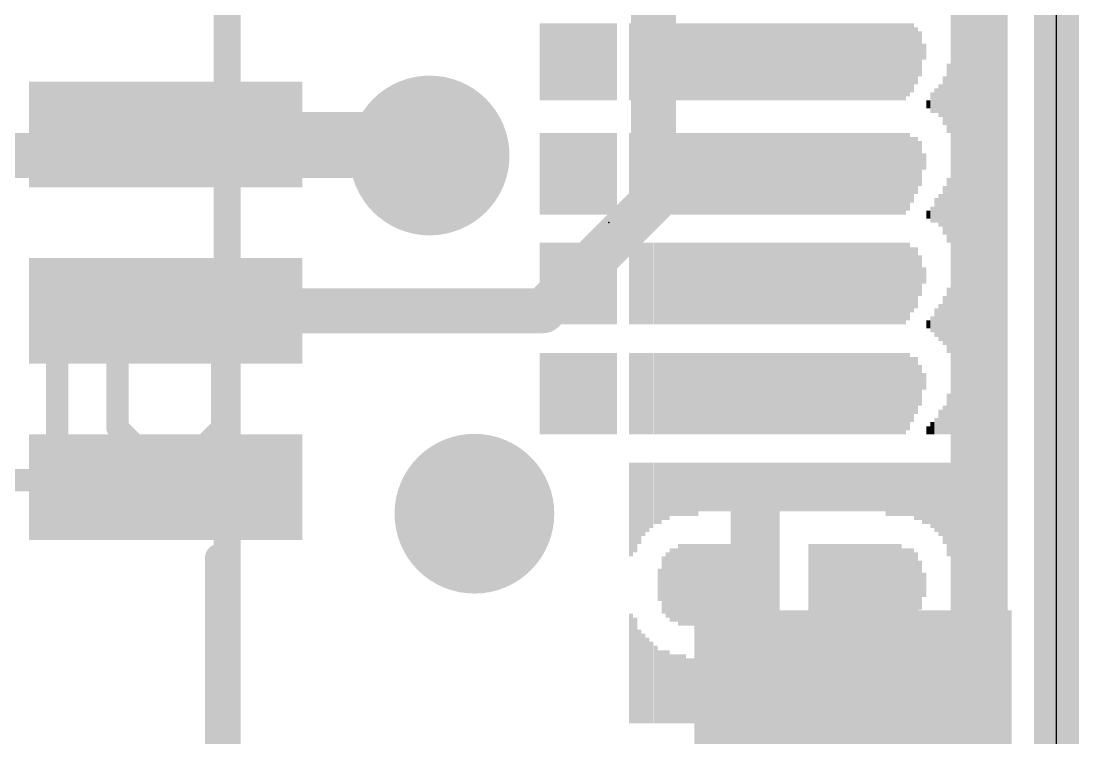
# Model space of a CAD drawing. Extents: x -0.1 to 25.5, y -0.1 to 17.9.
# Drawn here: x 19.53 to 25.53, y 5.97 to 10.03 of the extents above; entities that cross this region are included whole.
import ezdxf

# ---------------------------------------------------------------- set-up
doc = ezdxf.new("R2010")
doc.units = 0
for name, color, linetype in [('1', 12, 'CONTINUOUS'), ('16', 5, 'CONTINUOUS'), ('18', 110, 'CONTINUOUS'), ('20', 53, 'CONTINUOUS'), ('21', 40, 'CONTINUOUS'), ('22', 6, 'CONTINUOUS'), ('23', 40, 'CONTINUOUS'), ('51', 253, 'CONTINUOUS')]:
    doc.layers.add(name, color=color, linetype=linetype)

# ---------------------------------------------------------------- blocks, each defined once
blk = doc.blocks.new('RECT')
blk.add_solid([(-0.5, -0.5), (0.5, -0.5), (-0.5, 0.5), (0.5, 0.5)])
blk = doc.blocks.new('ROUNDV')
at = {"const_width": 0.5}
blk.add_lwpolyline([(0, -0.25, 1), (0, 0.25, 1), (0, -0.25)], format="xyb", dxfattribs=at)

msp = doc.modelspace()

# ---------------------------------------------------------------- linework, layer by layer
at = {"layer": '1', "const_width": 0.254}
for points in [[(25.4, 17.78), (25.4, 0)], [(23.114, 9.017), (23.114, 10.541)], [(20.346, 9.39), (21.725, 9.39)], [(21.725, 9.39), (21.844, 9.271)], [(22.487, 8.39), (23.114, 9.017)], [(20.346, 8.39), (22.487, 8.39)]]:
    msp.add_lwpolyline(points, dxfattribs=at)
at = {"layer": '1', "const_width": 0.127}
for points in [[(20.346, 9.4535, 1), (20.346, 9.3265)], [(21.7699, 9.4349, 1), (21.6801, 9.3451)], [(21.725, 9.3265, 1), (21.725, 9.4535)], [(21.7991, 9.2261, 1), (21.8889, 9.3159)], [(23.1589, 8.9721, 1), (23.0691, 9.0619)], [(23.0505, 9.017, 1), (23.1775, 9.017)], [(20.346, 8.4535, 1), (20.346, 8.3265)], [(22.4421, 8.4349, 1), (22.5319, 8.3451)], [(22.487, 8.3265, 1), (22.487, 8.4535)]]:
    msp.add_lwpolyline(points, format="xyb", dxfattribs=at)
at = {"layer": '16', "const_width": 0.254}
for points in [[(25.4, 17.78), (25.4, 0)], [(21.844, 9.271), (17.38, 9.271)]]:
    msp.add_lwpolyline(points, dxfattribs=at)
at = {"layer": '16', "const_width": 0.127}
msp.add_lwpolyline([(21.844, 9.2075, 1), (21.844, 9.3345)], format="xyb", dxfattribs=at)
at = {"layer": '20'}
msp.add_line((25.4, 2.54), (25.4, 15.24), dxfattribs=at)
at = {"layer": '21', "const_width": 0.1524}
for points in [[(24.946, 6.79), (24.946, 10.99)], [(20.646, 5.89), (20.646, 6.99)]]:
    msp.add_lwpolyline(points, dxfattribs=at)
at = {"layer": '21', "const_width": 0.0762}
for points in [[(20.6841, 6.99, 1), (20.6079, 6.99)], [(24.9079, 6.79, 1), (24.9841, 6.79)]]:
    msp.add_lwpolyline(points, format="xyb", dxfattribs=at)
at = {"layer": '22', "const_width": 0.127}
for points in [[(19.7309, 8.3193), (19.7309, 7.4295)], [(20.0732, 7.7261), (20.0732, 8.3193)], [(20.6664, 8.3193), (20.6664, 7.7261)], [(20.3698, 7.4295), (20.0732, 7.7261)], [(20.6664, 7.7261), (20.3698, 7.4295)], [(19.7309, 7.4295), (19.1377, 7.4295)]]:
    msp.add_lwpolyline(points, dxfattribs=at)
at = {"layer": '22', "const_width": 0.0635}
for points in [[(19.7626, 8.3193, 1), (19.6991, 8.3193)], [(20.105, 8.3193, 1), (20.0415, 8.3193)], [(20.6981, 8.3193, 1), (20.6346, 8.3193)], [(20.0957, 7.7485, 1), (20.0508, 7.7036)], [(20.0415, 7.7261, 1), (20.105, 7.7261)], [(20.6346, 7.7261, 1), (20.6981, 7.7261)], [(20.6888, 7.7036, 1), (20.6439, 7.7485)], [(19.6991, 7.4295, 1), (19.7626, 7.4295)], [(19.7309, 7.3978, 1), (19.7309, 7.4612)], [(20.3473, 7.452, 1), (20.3922, 7.407)], [(20.3473, 7.407, 1), (20.3922, 7.452)]]:
    msp.add_lwpolyline(points, format="xyb", dxfattribs=at)
at = {"layer": '23'}
msp.add_point((22.86, 8.89), dxfattribs=at)
at = {"layer": '51', "const_width": 0.1524}
for points in [[(20.696, 5.89), (20.696, 11.99)], [(24.946, 11.99), (24.946, 5.89)]]:
    msp.add_lwpolyline(points, dxfattribs=at)

# ---------------------------------------------------------------- block references
at = {"layer": '1', "rotation": 180}
for p, xscale, yscale in [((20.346, 9.39), 1.55, 0.6), ((20.346, 8.39), 1.55, 0.6), ((20.346, 7.39), 1.55, 0.6), ((24.246, 6.09), 1.8, 1.2)]:
    msp.add_blockref('RECT', p, dxfattribs=dict(at, xscale=xscale, yscale=yscale))
at = {"layer": '18', "xscale": 0.9064, "yscale": 0.9064}
for p in [(21.844, 9.271), (21.844, 9.271), (22.098, 7.239), (22.098, 7.239)]:
    msp.add_blockref('ROUNDV', p, dxfattribs=at)
at = {"layer": '22', "rotation": 90}
for p, xscale, yscale in [((24.8111, 8.81), 5.5194, 0.0231), ((24.8342, 8.81), 5.5194, 0.0231), ((24.8573, 8.81), 5.5194, 0.0231), ((24.8804, 8.81), 5.5194, 0.0231), ((24.9036, 8.81), 5.5194, 0.0231), ((24.9267, 8.7973), 5.494, 0.0231), ((24.9498, 8.7973), 5.494, 0.0231), ((24.9729, 8.7859), 5.4712, 0.0231), ((24.996, 8.7859), 5.4712, 0.0231), ((25.019, 8.7744), 5.4483, 0.0229), ((25.042, 8.763), 5.4254, 0.0231), ((25.0651, 8.7516), 5.4026, 0.0231), ((25.0882, 8.7287), 5.3569, 0.0231), ((25.1113, 8.6944), 5.2883, 0.0231), ((22.479, 9.8019), 0.4369, 0.0229), ((22.502, 9.8019), 0.4369, 0.0231), ((22.5251, 9.8019), 0.4369, 0.0231), ((22.5482, 9.8019), 0.4369, 0.0231), ((22.5713, 9.8019), 0.4369, 0.0231), ((22.5944, 9.8019), 0.4369, 0.0231), ((22.6176, 9.8019), 0.4369, 0.0231), ((22.6407, 9.8019), 0.4369, 0.0231), ((22.6638, 9.8019), 0.4369, 0.0231), ((22.6869, 9.8019), 0.4369, 0.0231), ((22.71, 9.8019), 0.4369, 0.0231), ((22.733, 9.8019), 0.4369, 0.0229), ((22.756, 9.8019), 0.4369, 0.0231), ((22.7791, 9.8019), 0.4369, 0.0231), ((22.8022, 9.8019), 0.4369, 0.0231), ((22.8253, 9.8019), 0.4369, 0.0231), ((22.8484, 9.8019), 0.4369, 0.0231), ((22.8716, 9.8019), 0.4369, 0.0231), ((22.8947, 9.8019), 0.4369, 0.0231), ((22.987, 9.8019), 0.4369, 0.0229), ((23.01, 9.8019), 0.4369, 0.0231), ((23.0331, 9.8019), 0.4369, 0.0231), ((23.0562, 9.8019), 0.4369, 0.0231), ((23.0793, 9.8019), 0.4369, 0.0231), ((23.1024, 9.8019), 0.4369, 0.0231), ((23.1256, 9.8019), 0.4369, 0.0231), ((23.1487, 9.8019), 0.4369, 0.0231), ((23.1718, 9.8019), 0.4369, 0.0231), ((23.1949, 9.8019), 0.4369, 0.0231), ((23.218, 9.8019), 0.4369, 0.0231), ((23.241, 9.8019), 0.4369, 0.0229), ((23.264, 9.8019), 0.4369, 0.0231), ((23.2871, 9.8019), 0.4369, 0.0231), ((23.3102, 9.8019), 0.4369, 0.0231), ((23.3333, 9.8019), 0.4369, 0.0231), ((23.3564, 9.8019), 0.4369, 0.0231), ((23.3796, 9.8019), 0.4369, 0.0231), ((23.4027, 9.8019), 0.4369, 0.0231), ((23.4258, 9.8019), 0.4369, 0.0231), ((23.4489, 9.8019), 0.4369, 0.0231), ((23.472, 9.8019), 0.4369, 0.0231), ((23.495, 9.8019), 0.4369, 0.0229), ((23.518, 9.8019), 0.4369, 0.0231), ((23.5411, 9.8019), 0.4369, 0.0231), ((23.5642, 9.8019), 0.4369, 0.0231), ((23.5873, 9.8019), 0.4369, 0.0231), ((23.6104, 9.8019), 0.4369, 0.0231), ((23.6336, 9.8019), 0.4369, 0.0231), ((23.6567, 9.8019), 0.4369, 0.0231), ((23.6798, 9.8019), 0.4369, 0.0231), ((23.7029, 9.8019), 0.4369, 0.0231), ((23.726, 9.8019), 0.4369, 0.0231), ((23.749, 9.8019), 0.4369, 0.0229), ((23.772, 9.8019), 0.4369, 0.0231), ((23.7951, 9.8019), 0.4369, 0.0231), ((23.8182, 9.8019), 0.4369, 0.0231), ((23.8413, 9.8019), 0.4369, 0.0231), ((23.8644, 9.8019), 0.4369, 0.0231), ((23.8876, 9.8019), 0.4369, 0.0231), ((23.9107, 9.8019), 0.4369, 0.0231), ((23.9338, 9.8019), 0.4369, 0.0231), ((23.9569, 9.8019), 0.4369, 0.0231), ((23.98, 9.8019), 0.4369, 0.0231), ((24.003, 9.8019), 0.4369, 0.0229), ((24.026, 9.8019), 0.4369, 0.0231), ((24.0491, 9.8019), 0.4369, 0.0231), ((24.0722, 9.8019), 0.4369, 0.0231), ((24.0953, 9.8019), 0.4369, 0.0231), ((24.1184, 9.8019), 0.4369, 0.0231), ((24.1416, 9.8019), 0.4369, 0.0231), ((24.1647, 9.8019), 0.4369, 0.0231), ((24.1878, 9.8019), 0.4369, 0.0231), ((24.2109, 9.8019), 0.4369, 0.0231), ((24.234, 9.8019), 0.4369, 0.0231), ((24.257, 9.8019), 0.4369, 0.0229), ((24.28, 9.8019), 0.4369, 0.0231), ((24.3031, 9.8019), 0.4369, 0.0231), ((24.3262, 9.8019), 0.4369, 0.0231), ((24.3493, 9.8019), 0.4369, 0.0231), ((24.3724, 9.8019), 0.4369, 0.0231), ((24.3956, 9.8019), 0.4369, 0.0231), ((24.4187, 9.8019), 0.4369, 0.0231), ((24.4418, 9.8019), 0.4369, 0.0231), ((24.4649, 9.8019), 0.4369, 0.0231), ((24.488, 9.8019), 0.4369, 0.0231), ((24.511, 9.8019), 0.4369, 0.0229), ((24.534, 9.8019), 0.4369, 0.0231), ((24.5571, 9.8133), 0.414, 0.0231), ((24.5802, 9.8247), 0.3912, 0.0231), ((24.6033, 9.8361), 0.3226, 0.0231), ((24.6264, 9.8476), 0.254, 0.0231), ((24.6496, 9.8603), 0.0914, 0.0231), ((24.788, 9.5949), 0.3937, 0.0231), ((24.765, 9.5822), 0.2769, 0.0229), ((24.742, 9.5822), 0.1854, 0.0231), ((24.6958, 9.5707), 0.1168, 0.0231), ((24.7189, 9.5822), 0.1397, 0.0231), ((24.6727, 9.5606), 0.0457, 0.0231), ((22.479, 9.1669), 0.4623, 0.0229), ((22.502, 9.1669), 0.4623, 0.0231), ((22.5251, 9.1669), 0.4623, 0.0231), ((22.5482, 9.1669), 0.4623, 0.0231), ((22.5713, 9.1669), 0.4623, 0.0231), ((22.5944, 9.1669), 0.4623, 0.0231), ((22.6176, 9.1669), 0.4623, 0.0231), ((22.6407, 9.1669), 0.4623, 0.0231), ((22.6638, 9.1669), 0.4623, 0.0231), ((22.6869, 9.1669), 0.4623, 0.0231), ((22.71, 9.1669), 0.4623, 0.0231), ((22.733, 9.1669), 0.4623, 0.0229), ((22.756, 9.1669), 0.4623, 0.0231), ((22.7791, 9.1669), 0.4623, 0.0231), ((22.8022, 9.1669), 0.4623, 0.0231), ((22.8253, 9.1669), 0.4623, 0.0231), ((22.8484, 9.1669), 0.4623, 0.0231), ((22.8716, 9.1669), 0.4623, 0.0231), ((22.8947, 9.1669), 0.4623, 0.0231), ((22.987, 9.1669), 0.4623, 0.0229), ((23.01, 9.1669), 0.4623, 0.0231), ((23.0331, 9.1669), 0.4623, 0.0231), ((23.0562, 9.1669), 0.4623, 0.0231), ((23.0793, 9.1669), 0.4623, 0.0231), ((23.1024, 9.1669), 0.4623, 0.0231), ((23.1256, 9.1669), 0.4623, 0.0231), ((23.1487, 9.1669), 0.4623, 0.0231), ((23.1718, 9.1669), 0.4623, 0.0231), ((23.1949, 9.1669), 0.4623, 0.0231), ((23.218, 9.1669), 0.4623, 0.0231), ((23.241, 9.1669), 0.4623, 0.0229), ((23.264, 9.1669), 0.4623, 0.0231), ((23.2871, 9.1669), 0.4623, 0.0231), ((23.3102, 9.1669), 0.4623, 0.0231), ((23.3333, 9.1669), 0.4623, 0.0231), ((23.3564, 9.1669), 0.4623, 0.0231), ((23.3796, 9.1669), 0.4623, 0.0231), ((23.4027, 9.1669), 0.4623, 0.0231), ((23.4258, 9.1669), 0.4623, 0.0231), ((23.4489, 9.1669), 0.4623, 0.0231), ((23.472, 9.1669), 0.4623, 0.0231), ((23.495, 9.1669), 0.4623, 0.0229), ((23.518, 9.1669), 0.4623, 0.0231), ((23.5411, 9.1669), 0.4623, 0.0231), ((23.5642, 9.1669), 0.4623, 0.0231), ((23.5873, 9.1669), 0.4623, 0.0231), ((23.6104, 9.1669), 0.4623, 0.0231), ((23.6336, 9.1669), 0.4623, 0.0231), ((23.6567, 9.1669), 0.4623, 0.0231), ((23.6798, 9.1669), 0.4623, 0.0231), ((23.7029, 9.1669), 0.4623, 0.0231), ((23.726, 9.1669), 0.4623, 0.0231), ((23.749, 9.1669), 0.4623, 0.0229), ((23.772, 9.1669), 0.4623, 0.0231), ((23.7951, 9.1669), 0.4623, 0.0231), ((23.8182, 9.1669), 0.4623, 0.0231), ((23.8413, 9.1669), 0.4623, 0.0231), ((23.8644, 9.1669), 0.4623, 0.0231), ((23.8876, 9.1669), 0.4623, 0.0231), ((23.9107, 9.1669), 0.4623, 0.0231), ((23.9338, 9.1669), 0.4623, 0.0231), ((23.9569, 9.1669), 0.4623, 0.0231), ((23.98, 9.1669), 0.4623, 0.0231), ((24.003, 9.1669), 0.4623, 0.0229), ((24.026, 9.1669), 0.4623, 0.0231), ((24.0491, 9.1669), 0.4623, 0.0231), ((24.0722, 9.1669), 0.4623, 0.0231), ((24.0953, 9.1669), 0.4623, 0.0231), ((24.1184, 9.1669), 0.4623, 0.0231), ((24.1416, 9.1669), 0.4623, 0.0231), ((24.1647, 9.1669), 0.4623, 0.0231), ((24.1878, 9.1669), 0.4623, 0.0231), ((24.2109, 9.1669), 0.4623, 0.0231), ((24.234, 9.1669), 0.4623, 0.0231), ((24.257, 9.1669), 0.4623, 0.0229), ((24.28, 9.1669), 0.4623, 0.0231), ((24.3031, 9.1669), 0.4623, 0.0231), ((24.3262, 9.1669), 0.4623, 0.0231), ((24.3493, 9.1669), 0.4623, 0.0231), ((24.3724, 9.1669), 0.4623, 0.0231), ((24.3956, 9.1669), 0.4623, 0.0231), ((24.4187, 9.1669), 0.4623, 0.0231), ((24.4418, 9.1669), 0.4623, 0.0231), ((24.4649, 9.1669), 0.4623, 0.0231), ((24.488, 9.1669), 0.4623, 0.0231), ((24.511, 9.1669), 0.4623, 0.0229), ((24.534, 9.1669), 0.4623, 0.0231), ((24.5571, 9.1783), 0.4394, 0.0231), ((24.5802, 9.1897), 0.3708, 0.0231), ((24.6033, 9.2139), 0.3226, 0.0231), ((24.6264, 9.2253), 0.254, 0.0231), ((24.6496, 9.2367), 0.094, 0.0231), ((24.788, 8.9599), 0.3683, 0.0231), ((24.765, 8.9599), 0.2769, 0.0229), ((24.7189, 8.9599), 0.1397, 0.0231), ((24.742, 8.9599), 0.1854, 0.0231), ((24.6727, 8.9357), 0.0457, 0.0231), ((24.6958, 8.9357), 0.0914, 0.0231), ((22.479, 8.5446), 0.4623, 0.0229), ((22.502, 8.5446), 0.4623, 0.0231), ((22.5251, 8.5446), 0.4623, 0.0231), ((22.5482, 8.5446), 0.4623, 0.0231), ((22.5713, 8.5446), 0.4623, 0.0231), ((22.5944, 8.5446), 0.4623, 0.0231), ((22.6176, 8.5446), 0.4623, 0.0231), ((22.6407, 8.5446), 0.4623, 0.0231), ((22.6638, 8.5446), 0.4623, 0.0231), ((22.6869, 8.5446), 0.4623, 0.0231), ((22.71, 8.5446), 0.4623, 0.0231), ((22.733, 8.5446), 0.4623, 0.0229), ((22.756, 8.5446), 0.4623, 0.0231), ((22.7791, 8.5446), 0.4623, 0.0231), ((22.8022, 8.5446), 0.4623, 0.0231), ((22.8253, 8.5446), 0.4623, 0.0231), ((22.8484, 8.5446), 0.4623, 0.0231), ((22.8716, 8.5446), 0.4623, 0.0231), ((22.8947, 8.5446), 0.4623, 0.0231), ((22.987, 8.5446), 0.4623, 0.0229), ((23.01, 8.5446), 0.4623, 0.0231), ((23.0331, 8.5446), 0.4623, 0.0231), ((23.0562, 8.5446), 0.4623, 0.0231), ((23.0793, 8.5446), 0.4623, 0.0231), ((23.1024, 8.5446), 0.4623, 0.0231), ((23.1256, 8.5446), 0.4623, 0.0231), ((23.1487, 8.5446), 0.4623, 0.0231), ((23.1718, 8.5446), 0.4623, 0.0231), ((23.1949, 8.5446), 0.4623, 0.0231), ((23.218, 8.5446), 0.4623, 0.0231), ((23.241, 8.5446), 0.4623, 0.0229), ((23.264, 8.5446), 0.4623, 0.0231), ((23.2871, 8.5446), 0.4623, 0.0231), ((23.3102, 8.5446), 0.4623, 0.0231), ((23.3333, 8.5446), 0.4623, 0.0231), ((23.3564, 8.5446), 0.4623, 0.0231), ((23.3796, 8.5446), 0.4623, 0.0231), ((23.4027, 8.5446), 0.4623, 0.0231), ((23.4258, 8.5446), 0.4623, 0.0231), ((23.4489, 8.5446), 0.4623, 0.0231), ((23.472, 8.5446), 0.4623, 0.0231), ((23.495, 8.5446), 0.4623, 0.0229), ((23.518, 8.5446), 0.4623, 0.0231), ((23.5411, 8.5446), 0.4623, 0.0231), ((23.5642, 8.5446), 0.4623, 0.0231), ((23.5873, 8.5446), 0.4623, 0.0231), ((23.6104, 8.5446), 0.4623, 0.0231), ((23.6336, 8.5446), 0.4623, 0.0231), ((23.6567, 8.5446), 0.4623, 0.0231), ((23.6798, 8.5446), 0.4623, 0.0231), ((23.7029, 8.5446), 0.4623, 0.0231), ((23.726, 8.5446), 0.4623, 0.0231), ((23.749, 8.5446), 0.4623, 0.0229), ((23.772, 8.5446), 0.4623, 0.0231), ((23.7951, 8.5446), 0.4623, 0.0231), ((23.8182, 8.5446), 0.4623, 0.0231), ((23.8413, 8.5446), 0.4623, 0.0231), ((23.8644, 8.5446), 0.4623, 0.0231), ((23.8876, 8.5446), 0.4623, 0.0231), ((23.9107, 8.5446), 0.4623, 0.0231), ((23.9338, 8.5446), 0.4623, 0.0231), ((23.9569, 8.5446), 0.4623, 0.0231), ((23.98, 8.5446), 0.4623, 0.0231), ((24.003, 8.5446), 0.4623, 0.0229), ((24.026, 8.5446), 0.4623, 0.0231), ((24.0491, 8.5446), 0.4623, 0.0231), ((24.0722, 8.5446), 0.4623, 0.0231), ((24.0953, 8.5446), 0.4623, 0.0231), ((24.1184, 8.5446), 0.4623, 0.0231), ((24.1416, 8.5446), 0.4623, 0.0231), ((24.1647, 8.5446), 0.4623, 0.0231), ((24.1878, 8.5446), 0.4623, 0.0231), ((24.2109, 8.5446), 0.4623, 0.0231), ((24.234, 8.5446), 0.4623, 0.0231), ((24.257, 8.5446), 0.4623, 0.0229), ((24.28, 8.5446), 0.4623, 0.0231), ((24.3031, 8.5446), 0.4623, 0.0231), ((24.3262, 8.5446), 0.4623, 0.0231), ((24.3493, 8.5446), 0.4623, 0.0231), ((24.3724, 8.5446), 0.4623, 0.0231), ((24.3956, 8.5446), 0.4623, 0.0231), ((24.4187, 8.5446), 0.4623, 0.0231), ((24.4418, 8.5446), 0.4623, 0.0231), ((24.4649, 8.5446), 0.4623, 0.0231), ((24.488, 8.5446), 0.4623, 0.0231), ((24.511, 8.5446), 0.4623, 0.0229), ((24.534, 8.5446), 0.4623, 0.0231), ((24.5571, 8.556), 0.4394, 0.0231), ((24.5802, 8.5662), 0.3683, 0.0231), ((24.6033, 8.5776), 0.3454, 0.0231), ((24.6264, 8.589), 0.2311, 0.0231), ((24.6496, 8.5903), 0.0914, 0.0231), ((24.788, 8.3363), 0.3708, 0.0231), ((24.765, 8.335), 0.2769, 0.0229), ((24.7189, 8.3236), 0.1626, 0.0231), ((24.742, 8.3236), 0.2083, 0.0231), ((24.6958, 8.3134), 0.0914, 0.0231), ((24.6727, 8.3134), 0.0457, 0.0231), ((22.479, 7.9197), 0.4623, 0.0229), ((22.502, 7.9197), 0.4623, 0.0231), ((22.5251, 7.9197), 0.4623, 0.0231), ((22.5482, 7.9197), 0.4623, 0.0231), ((22.5713, 7.9197), 0.4623, 0.0231), ((22.5944, 7.9197), 0.4623, 0.0231), ((22.6176, 7.9197), 0.4623, 0.0231), ((22.6407, 7.9197), 0.4623, 0.0231), ((22.6638, 7.9197), 0.4623, 0.0231), ((22.6869, 7.9197), 0.4623, 0.0231), ((22.71, 7.9197), 0.4623, 0.0231), ((22.733, 7.9197), 0.4623, 0.0229), ((22.756, 7.9197), 0.4623, 0.0231), ((22.7791, 7.9197), 0.4623, 0.0231), ((22.8022, 7.9197), 0.4623, 0.0231), ((22.8253, 7.9197), 0.4623, 0.0231), ((22.8484, 7.9197), 0.4623, 0.0231), ((22.8716, 7.9197), 0.4623, 0.0231), ((22.8947, 7.9197), 0.4623, 0.0231), ((22.987, 7.9197), 0.4623, 0.0229), ((23.01, 7.9197), 0.4623, 0.0231), ((23.0331, 7.9197), 0.4623, 0.0231), ((23.0562, 7.9197), 0.4623, 0.0231), ((23.0793, 7.9197), 0.4623, 0.0231), ((23.1024, 7.9197), 0.4623, 0.0231), ((23.1256, 7.9197), 0.4623, 0.0231), ((23.1487, 7.9197), 0.4623, 0.0231), ((23.1718, 7.9197), 0.4623, 0.0231), ((23.1949, 7.9197), 0.4623, 0.0231), ((23.218, 7.9197), 0.4623, 0.0231), ((23.241, 7.9197), 0.4623, 0.0229), ((23.264, 7.9197), 0.4623, 0.0231), ((23.2871, 7.9197), 0.4623, 0.0231), ((23.3102, 7.9197), 0.4623, 0.0231), ((23.3333, 7.9197), 0.4623, 0.0231), ((23.3564, 7.9197), 0.4623, 0.0231), ((23.3796, 7.9197), 0.4623, 0.0231), ((23.4027, 7.9197), 0.4623, 0.0231), ((23.4258, 7.9197), 0.4623, 0.0231), ((23.4489, 7.9197), 0.4623, 0.0231), ((23.472, 7.9197), 0.4623, 0.0231), ((23.495, 7.9197), 0.4623, 0.0229), ((23.518, 7.9197), 0.4623, 0.0231), ((23.5411, 7.9197), 0.4623, 0.0231), ((23.5642, 7.9197), 0.4623, 0.0231), ((23.5873, 7.9197), 0.4623, 0.0231), ((23.6104, 7.9197), 0.4623, 0.0231), ((23.6336, 7.9197), 0.4623, 0.0231), ((23.6567, 7.9197), 0.4623, 0.0231), ((23.6798, 7.9197), 0.4623, 0.0231), ((23.7029, 7.9197), 0.4623, 0.0231), ((23.726, 7.9197), 0.4623, 0.0231), ((23.749, 7.9197), 0.4623, 0.0229), ((23.772, 7.9197), 0.4623, 0.0231), ((23.7951, 7.9197), 0.4623, 0.0231), ((23.8182, 7.9197), 0.4623, 0.0231), ((23.8413, 7.9197), 0.4623, 0.0231), ((23.8644, 7.9197), 0.4623, 0.0231), ((23.8876, 7.9197), 0.4623, 0.0231), ((23.9107, 7.9197), 0.4623, 0.0231), ((23.9338, 7.9197), 0.4623, 0.0231), ((23.9569, 7.9197), 0.4623, 0.0231), ((23.98, 7.9197), 0.4623, 0.0231), ((24.003, 7.9197), 0.4623, 0.0229), ((24.026, 7.9197), 0.4623, 0.0231), ((24.0491, 7.9197), 0.4623, 0.0231), ((24.0722, 7.9197), 0.4623, 0.0231), ((24.0953, 7.9197), 0.4623, 0.0231), ((24.1184, 7.9197), 0.4623, 0.0231), ((24.1416, 7.9197), 0.4623, 0.0231), ((24.1647, 7.9197), 0.4623, 0.0231), ((24.1878, 7.9197), 0.4623, 0.0231), ((24.2109, 7.9197), 0.4623, 0.0231), ((24.234, 7.9197), 0.4623, 0.0231), ((24.257, 7.9197), 0.4623, 0.0229), ((24.28, 7.9197), 0.4623, 0.0231), ((24.3031, 7.9197), 0.4623, 0.0231), ((24.3262, 7.9197), 0.4623, 0.0231), ((24.3493, 7.9197), 0.4623, 0.0231), ((24.3724, 7.9197), 0.4623, 0.0231), ((24.3956, 7.9197), 0.4623, 0.0231), ((24.4187, 7.9197), 0.4623, 0.0231), ((24.4418, 7.9197), 0.4623, 0.0231), ((24.4649, 7.9197), 0.4623, 0.0231), ((24.488, 7.9197), 0.4623, 0.0231), ((24.511, 7.9197), 0.4623, 0.0229), ((24.534, 7.9197), 0.4623, 0.0231), ((24.5571, 7.9312), 0.4394, 0.0231), ((24.5802, 7.9439), 0.3683, 0.0231), ((24.6033, 7.9667), 0.3226, 0.0231), ((24.6264, 7.9667), 0.2311, 0.0231), ((24.6496, 7.9896), 0.094, 0.0231), ((24.788, 7.8042), 0.2311, 0.0231), ((24.742, 7.7584), 0.1397, 0.0231), ((24.765, 7.7699), 0.1626, 0.0229), ((24.6958, 7.7241), 0.0711, 0.0231), ((24.7189, 7.7356), 0.094, 0.0231), ((24.6727, 7.7114), 0.0457, 0.0231), ((22.987, 7.2631), 0.5309, 0.0229), ((23.01, 7.2746), 0.508, 0.0231), ((23.0331, 7.2974), 0.4623, 0.0231), ((23.0562, 7.3203), 0.4166, 0.0231), ((23.0793, 7.3317), 0.3937, 0.0231), ((23.1024, 7.3431), 0.3708, 0.0231), ((23.1256, 7.3546), 0.348, 0.0231), ((23.1487, 7.3546), 0.348, 0.0231), ((23.1718, 7.366), 0.3251, 0.0231), ((23.1949, 7.366), 0.3251, 0.0231), ((23.218, 7.3774), 0.3023, 0.0231), ((23.241, 7.3774), 0.3023, 0.0229), ((23.264, 7.3774), 0.3023, 0.0231), ((23.2871, 7.3774), 0.3023, 0.0231), ((23.3102, 7.3774), 0.3023, 0.0231), ((23.3333, 7.3774), 0.3023, 0.0231), ((23.3564, 7.3774), 0.3023, 0.0231), ((23.3796, 7.3901), 0.2769, 0.0231), ((23.4027, 7.3901), 0.2769, 0.0231), ((23.4258, 7.3901), 0.2769, 0.0231), ((23.4489, 7.3901), 0.2769, 0.0231), ((23.472, 7.3901), 0.2769, 0.0231), ((23.495, 7.3901), 0.2769, 0.0229), ((23.518, 7.3901), 0.2769, 0.0231), ((23.5411, 7.3901), 0.2769, 0.0231), ((23.5642, 7.0663), 0.9246, 0.0231), ((23.5873, 7.0663), 0.9246, 0.0231), ((23.6104, 7.0663), 0.9246, 0.0231), ((23.6336, 7.0663), 0.9246, 0.0231), ((23.6567, 7.0663), 0.9246, 0.0231), ((23.6798, 7.0663), 0.9246, 0.0231), ((23.7029, 7.0663), 0.9246, 0.0231), ((23.726, 7.0663), 0.9246, 0.0231), ((23.749, 7.0663), 0.9246, 0.0229), ((23.772, 7.0663), 0.9246, 0.0231), ((23.7951, 7.0663), 0.9246, 0.0231), ((23.8182, 7.0663), 0.9246, 0.0231), ((23.8413, 7.3901), 0.2769, 0.0231), ((23.8644, 7.3901), 0.2769, 0.0231), ((23.8876, 7.3901), 0.2769, 0.0231), ((23.9107, 7.3901), 0.2769, 0.0231), ((23.9338, 7.3901), 0.2769, 0.0231), ((23.9569, 7.3901), 0.2769, 0.0231), ((23.98, 7.3901), 0.2769, 0.0231), ((24.003, 7.3901), 0.2769, 0.0229), ((24.026, 7.3901), 0.2769, 0.0231), ((24.0491, 7.3901), 0.2769, 0.0231), ((24.0722, 7.3901), 0.2769, 0.0231), ((24.0953, 7.3901), 0.2769, 0.0231), ((24.1184, 7.3901), 0.2769, 0.0231), ((24.1416, 7.3901), 0.2769, 0.0231), ((24.1647, 7.3901), 0.2769, 0.0231), ((24.1878, 7.3901), 0.2769, 0.0231), ((24.2109, 7.3901), 0.2769, 0.0231), ((24.234, 7.3901), 0.2769, 0.0231), ((24.257, 7.3901), 0.2769, 0.0229), ((24.28, 7.3901), 0.2769, 0.0231), ((24.3031, 7.3901), 0.2769, 0.0231), ((24.3262, 7.3901), 0.2769, 0.0231), ((24.3493, 7.3901), 0.2769, 0.0231), ((24.3724, 7.3901), 0.2769, 0.0231), ((24.3956, 7.3901), 0.2769, 0.0231), ((24.4187, 7.3901), 0.2769, 0.0231), ((24.4418, 7.3774), 0.3023, 0.0231), ((24.4649, 7.3774), 0.3023, 0.0231), ((24.488, 7.3774), 0.3023, 0.0231), ((24.511, 7.3774), 0.3023, 0.0229), ((24.534, 7.3774), 0.3023, 0.0231), ((24.5571, 7.3774), 0.3023, 0.0231), ((24.5802, 7.3774), 0.3023, 0.0231), ((24.6033, 7.366), 0.3251, 0.0231), ((24.6264, 7.366), 0.3251, 0.0231), ((24.6496, 7.3546), 0.348, 0.0231), ((24.6727, 7.3546), 0.348, 0.0231), ((24.6958, 7.3431), 0.3708, 0.0231), ((24.7189, 7.3317), 0.3937, 0.0231), ((24.742, 7.3203), 0.4166, 0.0231), ((24.765, 7.2974), 0.4623, 0.0229), ((24.788, 7.2631), 0.5309, 0.0231), ((23.1949, 6.8351), 0.3708, 0.0231), ((23.218, 6.8351), 0.4166, 0.0231), ((23.241, 6.8351), 0.4166, 0.0229), ((23.264, 6.8351), 0.4623, 0.0231), ((23.2871, 6.8351), 0.4623, 0.0231), ((23.3102, 6.8351), 0.4623, 0.0231), ((23.3333, 6.8351), 0.4623, 0.0231), ((23.3564, 6.8351), 0.4623, 0.0231), ((23.3796, 6.8351), 0.4623, 0.0231), ((23.4027, 6.8351), 0.4623, 0.0231), ((23.4258, 6.8351), 0.4623, 0.0231), ((23.4489, 6.8351), 0.4623, 0.0231), ((23.472, 6.8351), 0.4623, 0.0231), ((23.495, 6.8351), 0.4623, 0.0229), ((23.518, 6.8351), 0.4623, 0.0231), ((23.5411, 6.8351), 0.4623, 0.0231), ((24.003, 6.8351), 0.4623, 0.0229), ((24.026, 6.8351), 0.4623, 0.0231), ((24.0491, 6.8351), 0.4623, 0.0231), ((24.0722, 6.8351), 0.4623, 0.0231), ((24.0953, 6.8351), 0.4623, 0.0231), ((24.1184, 6.8351), 0.4623, 0.0231), ((24.1416, 6.8351), 0.4623, 0.0231), ((24.1647, 6.8351), 0.4623, 0.0231), ((24.1878, 6.8351), 0.4623, 0.0231), ((24.2109, 6.8351), 0.4623, 0.0231), ((24.234, 6.8351), 0.4623, 0.0231), ((24.257, 6.8351), 0.4623, 0.0229), ((24.28, 6.8351), 0.4623, 0.0231), ((24.3031, 6.8351), 0.4623, 0.0231), ((24.3262, 6.8351), 0.4623, 0.0231), ((24.3493, 6.8351), 0.4623, 0.0231), ((24.3724, 6.8351), 0.4623, 0.0231), ((24.3956, 6.8351), 0.4623, 0.0231), ((24.4187, 6.8351), 0.4623, 0.0231), ((24.4418, 6.8351), 0.4623, 0.0231), ((24.4649, 6.8351), 0.4623, 0.0231), ((24.488, 6.8351), 0.4623, 0.0231), ((24.511, 6.8351), 0.4623, 0.0229), ((24.534, 6.8237), 0.4394, 0.0231), ((24.5571, 6.8351), 0.4166, 0.0231), ((24.5802, 6.8351), 0.4166, 0.0231), ((24.6033, 6.8351), 0.3708, 0.0231), ((23.1718, 6.8351), 0.3251, 0.0231), ((24.6264, 6.8339), 0.2769, 0.0231), ((23.1487, 6.8351), 0.1829, 0.0231), ((24.6496, 6.8351), 0.1372, 0.0231), ((22.987, 6.3614), 0.6223, 0.0229), ((23.01, 6.35), 0.5994, 0.0231), ((24.765, 6.4313), 0.3454, 0.0229), ((24.788, 6.4541), 0.3912, 0.0231), ((23.0331, 6.3157), 0.5309, 0.0231), ((23.0562, 6.3043), 0.508, 0.0231), ((24.742, 6.4084), 0.2997, 0.0231), ((23.0793, 6.2929), 0.4851, 0.0231), ((23.1024, 6.2814), 0.4623, 0.0231), ((23.1256, 6.27), 0.4394, 0.0231), ((24.6496, 6.3741), 0.2311, 0.0231), ((24.6727, 6.3741), 0.2311, 0.0231), ((24.6958, 6.3856), 0.254, 0.0231), ((24.7189, 6.397), 0.2769, 0.0231), ((23.1487, 6.2573), 0.414, 0.0231), ((23.1718, 6.2573), 0.414, 0.0231), ((23.1949, 6.2573), 0.414, 0.0231), ((23.218, 6.2459), 0.3912, 0.0231), ((23.241, 6.2459), 0.3912, 0.0229), ((23.264, 6.2459), 0.3912, 0.0231), ((23.2871, 6.2459), 0.3912, 0.0231), ((24.511, 6.2459), 0.3912, 0.0229), ((24.534, 6.2459), 0.3912, 0.0231), ((24.5571, 6.2459), 0.3912, 0.0231), ((24.5802, 6.2459), 0.3912, 0.0231), ((24.6033, 6.2573), 0.414, 0.0231), ((24.6264, 6.2573), 0.414, 0.0231), ((23.3102, 6.2344), 0.3683, 0.0231), ((23.3333, 6.2344), 0.3683, 0.0231), ((23.3564, 6.2344), 0.3683, 0.0231), ((23.3796, 6.2344), 0.3683, 0.0231), ((23.4027, 6.2344), 0.3683, 0.0231), ((23.4258, 6.2344), 0.3683, 0.0231), ((23.4489, 6.2344), 0.3683, 0.0231), ((23.472, 6.2344), 0.3683, 0.0231), ((23.495, 6.2344), 0.3683, 0.0229), ((23.518, 6.2344), 0.3683, 0.0231), ((23.5411, 6.2344), 0.3683, 0.0231), ((23.5642, 6.2344), 0.3683, 0.0231), ((23.5873, 6.2344), 0.3683, 0.0231), ((23.6104, 6.2344), 0.3683, 0.0231), ((23.6336, 6.2344), 0.3683, 0.0231), ((23.6567, 6.2344), 0.3683, 0.0231), ((23.6798, 6.2344), 0.3683, 0.0231), ((23.7029, 6.2344), 0.3683, 0.0231), ((23.726, 6.2344), 0.3683, 0.0231), ((23.749, 6.2344), 0.3683, 0.0229), ((23.772, 6.2344), 0.3683, 0.0231), ((23.7951, 6.2344), 0.3683, 0.0231), ((23.8182, 6.2344), 0.3683, 0.0231), ((23.8413, 6.2344), 0.3683, 0.0231), ((23.8644, 6.2344), 0.3683, 0.0231), ((23.8876, 6.2344), 0.3683, 0.0231), ((23.9107, 6.2344), 0.3683, 0.0231), ((23.9338, 6.2344), 0.3683, 0.0231), ((23.9569, 6.2344), 0.3683, 0.0231), ((23.98, 6.2344), 0.3683, 0.0231), ((24.003, 6.2344), 0.3683, 0.0229), ((24.026, 6.2344), 0.3683, 0.0231), ((24.0491, 6.2344), 0.3683, 0.0231), ((24.0722, 6.2344), 0.3683, 0.0231), ((24.0953, 6.2344), 0.3683, 0.0231), ((24.1184, 6.2344), 0.3683, 0.0231), ((24.1416, 6.2344), 0.3683, 0.0231), ((24.1647, 6.2344), 0.3683, 0.0231), ((24.1878, 6.2344), 0.3683, 0.0231), ((24.2109, 6.2344), 0.3683, 0.0231), ((24.234, 6.2344), 0.3683, 0.0231), ((24.257, 6.2344), 0.3683, 0.0229), ((24.28, 6.2344), 0.3683, 0.0231), ((24.3031, 6.2344), 0.3683, 0.0231), ((24.3262, 6.2344), 0.3683, 0.0231), ((24.3493, 6.2344), 0.3683, 0.0231), ((24.3724, 6.2344), 0.3683, 0.0231), ((24.3956, 6.2344), 0.3683, 0.0231), ((24.4187, 6.2344), 0.3683, 0.0231), ((24.4418, 6.2344), 0.3683, 0.0231), ((24.4649, 6.2344), 0.3683, 0.0231), ((24.488, 6.2344), 0.3683, 0.0231)]:
    msp.add_blockref('RECT', p, dxfattribs=dict(at, xscale=xscale, yscale=yscale))

doc.saveas('drawing.dxf')
